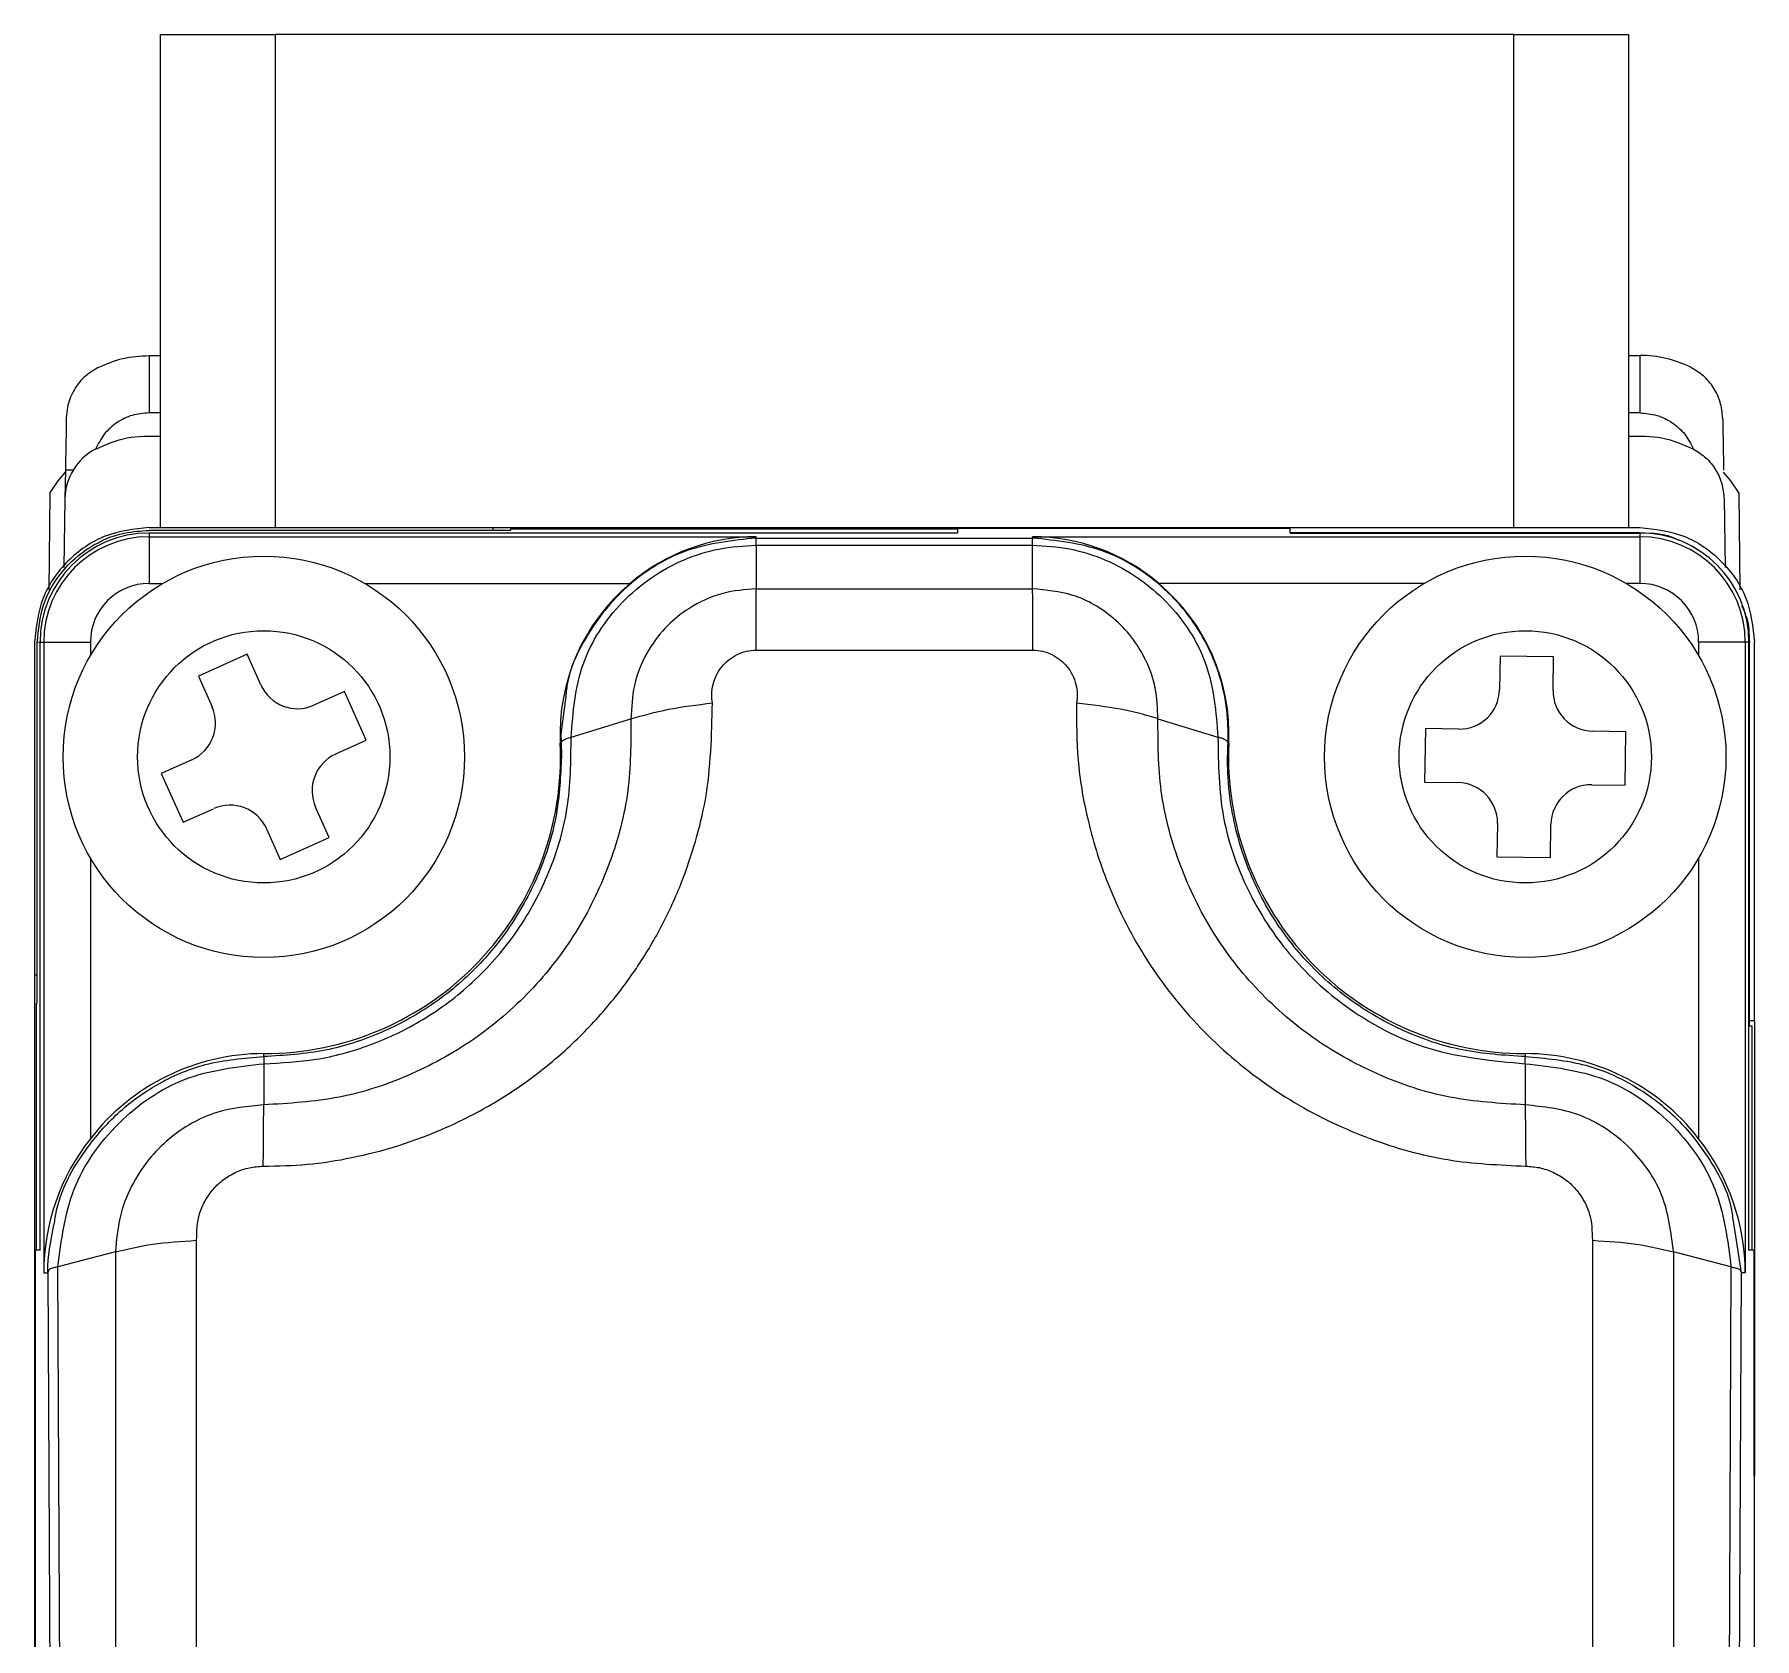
# Paper-space layout '시트2-ENG' of a CAD drawing. Header units: millimetres. Extents: x 5 to 415, y 5 to 292.
# Drawn here: x 30.34 to 45.34, y 188.97 to 202.96 of the extents above; entities that cross this region are included whole.
import ezdxf

# ---------------------------------------------------------------- set-up
doc = ezdxf.new("R2010")
doc.units = ezdxf.units.MM

psp = doc.layouts.new('시트2-ENG')

# ---------------------------------------------------------------- linework, layer by layer
at = {"color": 7, "linetype": 'Continuous', "lineweight": 18}
for p, q in [((31.442, 198.659), (31.442, 202.959)), ((32.442, 202.959), (32.442, 198.659)), ((43.242, 202.959), (32.442, 202.959)), ((43.242, 198.659), (43.242, 202.959)), ((44.242, 202.959), (44.242, 198.659)), ((31.342, 200.159), (31.342, 199.659)), ((31.342, 200.159), (31.442, 200.159)), ((44.242, 200.159), (44.342, 200.159)), ((44.342, 200.159), (44.342, 199.659)), ((31.442, 199.659), (31.342, 199.659)), ((44.342, 199.659), (44.242, 199.659)), ((30.612, 199.159), (30.608, 198.909)), ((30.68, 199.159), (30.612, 199.159)), ((30.475, 198.958), (30.468, 198.116)), ((30.608, 198.909), (30.598, 198.31)), ((45.076, 198.909), (45.086, 198.31)), ((45.216, 198.116), (45.208, 198.958)), ((31.342, 198.659), (34.342, 198.659)), ((34.492, 198.634), (31.342, 198.634)), ((31.342, 198.61), (31.342, 198.577)), ((38.392, 198.61), (31.342, 198.61)), ((34.342, 198.634), (34.342, 198.659)), ((34.342, 198.659), (41.042, 198.659)), ((34.492, 198.643), (34.492, 198.634)), ((38.392, 198.643), (34.492, 198.643)), ((38.392, 198.65), (38.392, 198.61)), ((41.292, 198.65), (38.392, 198.65)), ((41.042, 198.659), (41.042, 198.65)), ((41.042, 198.659), (44.342, 198.659)), ((41.292, 198.61), (41.292, 198.65)), ((44.342, 198.613), (41.292, 198.613)), ((41.292, 198.61), (44.342, 198.61)), ((44.342, 198.61), (44.342, 198.577)), ((31.342, 198.577), (36.637, 198.577)), ((31.342, 198.577), (31.342, 198.17)), ((36.637, 198.567), (36.637, 198.577)), ((36.637, 198.567), (39.046, 198.567)), ((36.637, 198.505), (36.637, 198.124)), ((36.637, 198.505), (39.046, 198.505)), ((39.046, 198.567), (39.046, 198.577)), ((39.046, 198.577), (44.342, 198.577)), ((39.046, 198.124), (39.046, 198.505)), ((44.342, 198.577), (44.342, 198.17)), ((31.342, 198.17), (31.46, 198.17)), ((33.223, 198.17), (35.537, 198.17)), ((42.46, 198.17), (40.146, 198.17)), ((44.342, 198.17), (44.223, 198.17)), ((36.637, 198.124), (39.046, 198.124)), ((30.342, 197.659), (30.342, 194.759)), ((30.367, 194.511), (30.367, 197.659)), ((30.391, 192.356), (30.391, 197.659)), ((30.391, 197.659), (30.423, 197.659)), ((30.423, 197.659), (30.423, 192.159)), ((30.423, 197.659), (30.83, 197.659)), ((30.83, 197.659), (30.83, 197.54)), ((32.197, 197.553), (31.772, 197.362)), ((32.317, 197.286), (32.197, 197.553)), ((36.635, 197.59), (39.049, 197.59)), ((45.261, 197.659), (44.854, 197.659)), ((44.854, 197.659), (44.854, 197.54)), ((45.261, 197.659), (45.261, 192.159)), ((45.293, 197.659), (45.261, 197.659)), ((45.293, 192.356), (45.293, 197.659)), ((45.296, 194.311), (45.296, 197.659)), ((45.342, 194.359), (45.342, 197.659)), ((43.122, 197.537), (43.117, 197.245)), ((43.589, 197.53), (43.122, 197.537)), ((43.584, 197.238), (43.589, 197.53)), ((31.772, 197.362), (31.891, 197.096)), ((33.045, 197.229), (32.779, 197.11)), ((33.236, 196.803), (33.045, 197.229)), ((35.022, 196.831), (35.544, 196.99)), ((40.139, 196.99), (40.662, 196.831)), ((32.97, 196.684), (33.236, 196.803)), ((34.932, 196.859), (34.934, 196.779)), ((42.471, 196.905), (42.463, 196.439)), ((42.762, 196.901), (42.471, 196.905)), ((44.22, 196.878), (43.929, 196.883)), ((44.213, 196.412), (44.22, 196.878)), ((34.927, 196.779), (34.934, 196.779)), ((34.934, 196.779), (34.938, 196.659)), ((40.75, 196.779), (40.756, 196.779)), ((31.714, 196.633), (31.448, 196.514)), ((31.448, 196.514), (31.638, 196.088)), ((42.463, 196.439), (42.755, 196.434)), ((43.922, 196.416), (44.213, 196.412)), ((31.638, 196.088), (31.905, 196.207)), ((32.912, 195.955), (32.793, 196.221)), ((43.1, 196.079), (43.095, 195.787)), ((43.562, 195.78), (43.566, 196.072)), ((32.367, 196.031), (32.486, 195.765)), ((32.486, 195.765), (32.912, 195.955)), ((30.83, 195.777), (30.83, 193.329)), ((43.095, 195.787), (43.562, 195.78)), ((44.854, 195.777), (44.854, 193.329)), ((30.342, 194.759), (30.367, 194.759)), ((30.342, 194.759), (30.342, 183.659)), ((30.361, 192.356), (30.361, 194.511)), ((30.367, 194.511), (30.361, 194.511)), ((45.296, 194.359), (45.342, 194.359)), ((45.322, 194.311), (45.296, 194.311)), ((45.322, 192.356), (45.322, 194.311)), ((45.342, 194.359), (45.342, 190.386)), ((32.342, 194.045), (32.342, 194.07)), ((32.342, 193.983), (32.342, 193.624)), ((43.342, 194.07), (43.342, 194.045)), ((43.342, 193.983), (43.342, 193.624)), ((30.351, 173.659), (30.351, 192.356)), ((30.391, 192.356), (30.351, 192.356)), ((31.049, 192.342), (30.547, 192.212)), ((31.049, 192.342), (31.049, 186.422)), ((31.756, 186.498), (31.756, 192.443)), ((43.928, 192.443), (43.928, 186.498)), ((44.635, 192.342), (44.635, 186.422)), ((45.136, 192.212), (44.635, 192.342)), ((45.337, 192.356), (45.293, 192.356)), ((45.337, 190.386), (45.337, 192.356)), ((30.423, 192.159), (30.459, 192.159)), ((30.459, 192.159), (30.498, 184.104)), ((30.585, 184.158), (30.547, 192.212)), ((45.136, 192.212), (45.098, 184.158)), ((45.225, 192.159), (45.186, 184.104)), ((45.261, 192.159), (45.225, 192.159)), ((45.337, 190.386), (45.342, 190.386)), ((45.342, 188.646), (45.342, 190.386))]:
    psp.add_line(p, q, dxfattribs=at)
at = {"color": 8, "linetype": 'Continuous', "lineweight": 18}
for p, q in [((44.342, 198.61), (44.342, 198.613)), ((30.391, 197.657), (30.367, 197.659)), ((45.296, 197.659), (45.293, 197.659)), ((34.975, 197.184), (34.932, 196.859)), ((45.155, 192.609), (45.225, 192.159))]:
    psp.add_line(p, q, dxfattribs=at)
at = {"color": 7, "linetype": 'Continuous', "lineweight": 18, "flags": 128}
for points in [[(30.475, 198.958), (30.548, 199.067), (30.612, 199.142)], [(45.208, 198.958), (45.136, 199.067), (45.072, 199.142)]]:
    psp.add_lwpolyline(points, dxfattribs=at)
at = {"color": 7, "linetype": 'Continuous', "lineweight": 18}
for centre, radius in [((32.342, 196.659), 1.75), ((43.342, 196.659), 1.75), ((32.342, 196.659), 1.1), ((43.342, 196.659), 1.1)]:
    psp.add_circle(centre, radius, dxfattribs=at)
for centre, radius, start, end in [((44.342, 199.159), 1, 63.6986, 90), ((31.108, 198.901), 0.5, 117.8883, 179), ((31.342, 197.659), 0.951, 90, 180), ((44.342, 197.659), 0.951, 0, 90), ((31.342, 197.659), 0.919, 90, 180), ((44.342, 197.659), 0.919, 0, 90), ((31.342, 197.659), 0.512, 90, 180), ((36.637, 196.859), 1.712, 129.9741, 182.6659), ((39.046, 196.859), 1.712, 357.3341, 50.0259), ((44.342, 197.659), 0.512, 0, 90), ((32.636, 197.429), 0.35, 204.1047, 294.1047), ((42.768, 197.251), 0.35, 269.1229, 359.1229), ((43.934, 197.233), 0.35, 179.1229, 269.1229), ((31.571, 196.953), 0.35, 294.1047, 24.1047), ((32.342, 196.659), 2.588, 270, 2.6659), ((33.113, 196.364), 0.35, 114.1047, 204.1047), ((43.342, 196.659), 2.588, 177.3341, 270), ((42.75, 196.084), 0.35, 359.1229, 89.1229), ((43.916, 196.066), 0.35, 89.1229, 179.1229), ((32.048, 195.888), 0.35, 24.1047, 114.1047), ((32.342, 192.159), 1.912, 90, 142.2583), ((43.342, 192.159), 1.912, 37.7417, 90)]:
    psp.add_arc(centre, radius, start, end, dxfattribs=at)
for centre, major_axis, start_param, end_param in [((36.637, 196.888), (0, 1.69), 0, 0.708773), ((39.046, 196.888), (0, 1.69), 5.574412, 6.283185), ((32.309, 192.159), (1.886, 0), 2.472305, 3.141593), ((43.374, 192.159), (1.886, 0), 0, 0.669288)]:
    psp.add_ellipse(centre, major_axis=major_axis, ratio=0.999853, start_param=start_param, end_param=end_param, dxfattribs=at)
for points in [[(31.442, 202.959), (31.457, 202.959), (31.487, 202.959), (31.718, 202.959), (32.049, 202.959), (32.311, 202.959), (32.442, 202.959)], [(43.242, 202.959), (43.373, 202.959), (43.635, 202.959), (43.965, 202.959), (44.197, 202.959), (44.227, 202.959), (44.242, 202.959)], [(30.899, 200.055), (30.97, 200.085), (31.111, 200.145), (31.265, 200.154), (31.342, 200.159)], [(30.874, 199.342), (30.965, 199.382), (31.146, 199.461), (31.343, 199.456), (31.442, 199.454)], [(44.242, 199.454), (44.341, 199.456), (44.538, 199.461), (44.719, 199.382), (44.81, 199.342)], [(44.81, 199.342), (44.847, 199.319), (44.923, 199.271), (45.006, 199.165), (45.063, 199.042), (45.071, 198.954), (45.076, 198.909)], [(31.342, 198.659), (31.211, 198.644), (30.949, 198.613), (30.618, 198.382), (30.387, 198.052), (30.357, 197.79), (30.342, 197.659)], [(44.342, 198.659), (44.473, 198.644), (44.735, 198.613), (45.065, 198.382), (45.297, 198.052), (45.327, 197.79), (45.342, 197.659)], [(36.637, 198.505), (36.637, 198.522), (36.637, 198.557), (36.637, 198.563), (36.637, 198.567)], [(39.046, 198.505), (39.046, 198.522), (39.046, 198.557), (39.046, 198.563), (39.046, 198.567)], [(36.635, 197.59), (36.635, 197.693), (36.636, 197.901), (36.637, 198.05), (36.637, 198.124)], [(39.049, 197.59), (39.049, 197.693), (39.048, 197.901), (39.047, 198.05), (39.046, 198.124)]]:
    psp.add_open_spline(points, degree=3, dxfattribs=at)
for points, knots in [([(30.899, 200.055), (30.855, 200.028), (30.766, 199.974), (30.675, 199.848), (30.628, 199.724), (30.623, 199.646), (30.62, 199.616)], [0, 0, 0, 0, 0.270501, 0.540639, 0.820445, 1, 1, 1, 1]), ([(45.063, 199.616), (45.059, 199.662), (45.05, 199.751), (44.99, 199.878), (44.902, 199.985), (44.824, 200.032), (44.785, 200.055)], [0, 0, 0, 0, 0.2683311, 0.5220653, 0.7646878, 1, 1, 1, 1]), ([(31.342, 199.659), (31.292, 199.654), (31.193, 199.646), (31.057, 199.578), (30.944, 199.477), (30.899, 199.388), (30.876, 199.343)], [0, 0, 0, 0, 0.249883, 0.499844, 0.749883, 1, 1, 1, 1]), ([(44.342, 199.659), (44.392, 199.654), (44.491, 199.646), (44.627, 199.578), (44.74, 199.477), (44.785, 199.388), (44.808, 199.343)], [0, 0, 0, 0, 0.249826, 0.499768, 0.749826, 1, 1, 1, 1]), ([(30.62, 199.616), (30.619, 199.511), (30.616, 199.364), (30.613, 199.204), (30.612, 199.159)], [0, 0, 0, 0, 0.715699, 1, 1, 1, 1]), ([(45.063, 199.616), (45.065, 199.54), (45.067, 199.395), (45.07, 199.235), (45.071, 199.159)], [0, 0, 0, 0, 0.523313, 1, 1, 1, 1]), ([(30.367, 197.659), (30.378, 197.768), (30.399, 197.987), (30.567, 198.28), (30.815, 198.5), (31.089, 198.617), (31.27, 198.629), (31.342, 198.634)], [0, 0, 0, 0, 0.214703, 0.429407, 0.644092, 0.858769, 1, 1, 1, 1]), ([(44.342, 198.613), (44.453, 198.611), (44.572, 198.608), (44.673, 198.551), (44.68, 198.547)], [0, 0, 0, 0, 0.926341, 1, 1, 1, 1]), ([(36.637, 198.567), (36.432, 198.545), (36.015, 198.501), (35.479, 198.163), (35.152, 197.733), (34.997, 197.394), (34.979, 197.225), (34.975, 197.184)], [0, 0, 0, 0, 0.261145, 0.531603, 0.781531, 0.947839, 1, 1, 1, 1]), ([(35.022, 196.831), (35.039, 197.047), (35.073, 197.479), (35.383, 197.946), (35.711, 198.227), (35.998, 198.384), (36.31, 198.485), (36.528, 198.498), (36.637, 198.505)], [0, 0, 0, 0, 0.249328, 0.498429, 0.623734, 0.74892, 0.874188, 1, 1, 1, 1]), ([(40.721, 197.186), (40.717, 197.201), (40.686, 197.357), (40.561, 197.702), (40.215, 198.153), (39.674, 198.5), (39.253, 198.545), (39.046, 198.567)], [0, 0, 0, 0, 0.019748, 0.204658, 0.465549, 0.736715, 1, 1, 1, 1]), ([(39.046, 198.505), (39.155, 198.498), (39.373, 198.485), (39.686, 198.384), (39.972, 198.227), (40.301, 197.946), (40.61, 197.479), (40.645, 197.047), (40.662, 196.831)], [0, 0, 0, 0, 0.125761, 0.251022, 0.376238, 0.501616, 0.75075, 1, 1, 1, 1]), ([(36.637, 198.124), (36.538, 198.116), (36.33, 198.1), (36.065, 197.975), (35.849, 197.802), (35.677, 197.579), (35.558, 197.298), (35.549, 197.088), (35.544, 196.99)], [0, 0, 0, 0, 0.167736, 0.352143, 0.487172, 0.638974, 0.831837, 1, 1, 1, 1]), ([(40.139, 196.99), (40.136, 197.081), (40.129, 197.256), (40.043, 197.498), (39.918, 197.704), (39.715, 197.915), (39.421, 198.089), (39.165, 198.113), (39.046, 198.124)], [0, 0, 0, 0, 0.155857, 0.300953, 0.437924, 0.567125, 0.799357, 1, 1, 1, 1]), ([(45.229, 197.975), (45.245, 197.94), (45.292, 197.841), (45.294, 197.73), (45.296, 197.659)], [0, 0, 0, 0, 0.355199, 1, 1, 1, 1]), ([(36.254, 197.129), (36.251, 197.155), (36.245, 197.209), (36.258, 197.291), (36.287, 197.372), (36.333, 197.445), (36.394, 197.507), (36.468, 197.553), (36.549, 197.584), (36.607, 197.588), (36.635, 197.59)], [0, 0, 0, 0, 0.11782, 0.242931, 0.371062, 0.499161, 0.624773, 0.752597, 0.87771, 1, 1, 1, 1]), ([(39.049, 197.59), (39.077, 197.588), (39.134, 197.584), (39.215, 197.553), (39.289, 197.507), (39.35, 197.446), (39.397, 197.373), (39.425, 197.292), (39.439, 197.209), (39.433, 197.155), (39.429, 197.128)], [0, 0, 0, 0, 0.120683, 0.247152, 0.372056, 0.500257, 0.625655, 0.756459, 0.880216, 1, 1, 1, 1]), ([(32.338, 193.09), (32.466, 193.092), (32.725, 193.098), (33.119, 193.16), (33.515, 193.262), (33.915, 193.411), (34.306, 193.607), (34.621, 193.812), (34.86, 194.001), (35.036, 194.157), (35.203, 194.325), (35.399, 194.547), (35.611, 194.832), (35.821, 195.187), (35.987, 195.552), (36.111, 195.92), (36.238, 196.438), (36.248, 196.846), (36.254, 197.129)], [0, 0, 0, 0, 0.060234, 0.121544, 0.186562, 0.252313, 0.322665, 0.392865, 0.430194, 0.467593, 0.5052, 0.543154, 0.609319, 0.675266, 0.741722, 0.802454, 0.863248, 1, 1, 1, 1]), ([(35.544, 196.99), (35.648, 197.02), (35.855, 197.08), (36.121, 197.113), (36.254, 197.129)], [0, 0, 0, 0, 0.50013, 1, 1, 1, 1]), ([(39.429, 197.128), (39.429, 196.962), (39.428, 196.627), (39.503, 196.196), (39.598, 195.839), (39.698, 195.556), (39.878, 195.148), (40.188, 194.637), (40.7, 194.08), (41.307, 193.63), (41.974, 193.315), (42.658, 193.121), (43.118, 193.1), (43.346, 193.09)], [0, 0, 0, 0, 0.080704, 0.163024, 0.211581, 0.259857, 0.308115, 0.427315, 0.545979, 0.667979, 0.784306, 0.893236, 1, 1, 1, 1]), ([(40.139, 196.99), (40.129, 196.994), (40.035, 197.024), (39.809, 197.082), (39.561, 197.112), (39.429, 197.128)], [0, 0, 0, 0, 0.057383, 0.500719, 1, 1, 1, 1]), ([(35.544, 196.99), (35.543, 196.78), (35.542, 196.357), (35.378, 195.738), (35.103, 195.154), (34.71, 194.635), (34.217, 194.2), (33.64, 193.876), (33.006, 193.663), (32.562, 193.637), (32.342, 193.624)], [0, 0, 0, 0, 0.123584, 0.248726, 0.373798, 0.499207, 0.624438, 0.749796, 0.875432, 1, 1, 1, 1]), ([(43.342, 193.624), (43.121, 193.637), (42.678, 193.663), (42.044, 193.875), (41.467, 194.2), (40.974, 194.635), (40.58, 195.154), (40.306, 195.738), (40.141, 196.358), (40.14, 196.78), (40.139, 196.99)], [0, 0, 0, 0, 0.1246908, 0.2501464, 0.3754264, 0.5008375, 0.6259945, 0.7513068, 0.8764488, 1, 1, 1, 1]), ([(32.342, 193.983), (32.494, 193.991), (32.81, 194.006), (33.283, 194.137), (33.748, 194.36), (34.181, 194.686), (34.554, 195.11), (34.837, 195.623), (35.017, 196.208), (35.02, 196.62), (35.022, 196.831)], [0, 0, 0, 0, 0.10102, 0.209221, 0.324285, 0.446028, 0.574634, 0.7099, 0.851901, 1, 1, 1, 1]), ([(34.934, 196.779), (34.935, 196.784), (34.938, 196.793), (34.956, 196.807), (34.983, 196.82), (35.009, 196.827), (35.022, 196.831)], [0, 0, 0, 0, 0.247686, 0.500027, 0.752355, 1, 1, 1, 1]), ([(40.662, 196.831), (40.666, 196.596), (40.673, 196.119), (40.903, 195.489), (41.262, 194.931), (41.772, 194.447), (42.492, 194.061), (43.06, 194.009), (43.342, 193.983)], [0, 0, 0, 0, 0.165533, 0.335366, 0.46358, 0.624197, 0.813309, 1, 1, 1, 1]), ([(40.75, 196.779), (40.747, 196.786), (40.742, 196.798), (40.714, 196.814), (40.686, 196.824), (40.669, 196.829), (40.662, 196.831)], [0, 0, 0, 0, 0.375097, 0.670769, 0.878802, 1, 1, 1, 1]), ([(34.938, 196.659), (34.93, 196.493), (34.913, 196.161), (34.766, 195.669), (34.534, 195.22), (34.266, 194.884), (34.02, 194.654), (33.746, 194.446), (33.372, 194.242), (32.875, 194.077), (32.523, 194.056), (32.342, 194.045)], [0, 0, 0, 0, 0.125745, 0.25123, 0.384795, 0.501655, 0.567479, 0.631015, 0.751263, 0.872159, 1, 1, 1, 1]), ([(43.342, 194.045), (43.158, 194.056), (42.795, 194.079), (42.282, 194.253), (41.817, 194.517), (41.425, 194.865), (41.106, 195.287), (40.923, 195.672), (40.82, 196.007), (40.765, 196.283), (40.742, 196.547), (40.748, 196.718), (40.75, 196.779)], [0, 0, 0, 0, 0.126294, 0.248663, 0.370087, 0.498036, 0.617487, 0.748454, 0.805475, 0.874075, 0.955183, 1, 1, 1, 1]), ([(30.519, 192.61), (30.522, 192.629), (30.555, 192.863), (30.75, 193.206), (31.072, 193.573), (31.42, 193.821), (31.843, 194.006), (32.17, 194.031), (32.342, 194.045)], [0, 0, 0, 0, 0.0233774, 0.2849625, 0.454083, 0.6101855, 0.7944276, 1, 1, 1, 1]), ([(30.547, 192.212), (30.576, 192.444), (30.635, 192.907), (31.048, 193.491), (31.638, 193.903), (32.107, 193.956), (32.342, 193.983)], [0, 0, 0, 0, 0.249805, 0.499421, 0.749356, 1, 1, 1, 1]), ([(32.342, 194.045), (32.342, 194.042), (32.342, 194.035), (32.342, 194.001), (32.342, 193.983)], [0, 0, 0, 0, 0.497258, 1, 1, 1, 1]), ([(43.342, 193.983), (43.342, 194.001), (43.342, 194.035), (43.342, 194.042), (43.342, 194.045)], [0, 0, 0, 0, 0.502742, 1, 1, 1, 1]), ([(43.342, 194.045), (43.52, 194.03), (43.895, 193.999), (44.353, 193.773), (44.704, 193.483), (44.956, 193.152), (45.124, 192.852), (45.149, 192.652), (45.155, 192.609)], [0, 0, 0, 0, 0.213112, 0.447815, 0.598568, 0.757367, 0.948269, 1, 1, 1, 1]), ([(43.342, 193.983), (43.576, 193.956), (44.045, 193.903), (44.635, 193.492), (45.049, 192.908), (45.107, 192.444), (45.136, 192.212)], [0, 0, 0, 0, 0.2502245, 0.5000044, 0.7497637, 1, 1, 1, 1]), ([(32.342, 193.624), (32.203, 193.611), (31.905, 193.583), (31.563, 193.384), (31.327, 193.146), (31.179, 192.915), (31.073, 192.642), (31.057, 192.444), (31.049, 192.342)], [0, 0, 0, 0, 0.20459, 0.437673, 0.566426, 0.702382, 0.846176, 1, 1, 1, 1]), ([(32.338, 193.09), (32.338, 193.193), (32.34, 193.4), (32.341, 193.549), (32.342, 193.624)], [0, 0, 0, 0, 0.497276, 1, 1, 1, 1]), ([(43.342, 193.624), (43.342, 193.549), (43.344, 193.4), (43.345, 193.193), (43.346, 193.09)], [0, 0, 0, 0, 0.502722, 1, 1, 1, 1]), ([(44.635, 192.342), (44.614, 192.512), (44.572, 192.847), (44.316, 193.209), (44.048, 193.424), (43.747, 193.581), (43.501, 193.607), (43.342, 193.624)], [0, 0, 0, 0, 0.256012, 0.50256, 0.638236, 0.766006, 1, 1, 1, 1]), ([(31.756, 192.443), (31.758, 192.523), (31.761, 192.643), (31.828, 192.791), (31.899, 192.892), (31.99, 192.977), (32.097, 193.04), (32.215, 193.082), (32.297, 193.087), (32.338, 193.09)], [0, 0, 0, 0, 0.245572, 0.373218, 0.499285, 0.625401, 0.751777, 0.877837, 1, 1, 1, 1]), ([(43.346, 193.09), (43.386, 193.087), (43.468, 193.082), (43.586, 193.04), (43.694, 192.977), (43.784, 192.893), (43.855, 192.792), (43.922, 192.644), (43.925, 192.523), (43.928, 192.443)], [0, 0, 0, 0, 0.121784, 0.248137, 0.373872, 0.500587, 0.62603, 0.753831, 1, 1, 1, 1]), ([(31.049, 192.342), (31.152, 192.367), (31.359, 192.417), (31.624, 192.435), (31.756, 192.443)], [0, 0, 0, 0, 0.500435, 1, 1, 1, 1]), ([(43.928, 192.443), (44.06, 192.435), (44.325, 192.418), (44.531, 192.367), (44.635, 192.342)], [0, 0, 0, 0, 0.49864, 1, 1, 1, 1]), ([(30.547, 192.212), (30.538, 192.21), (30.511, 192.204), (30.483, 192.196), (30.463, 192.183), (30.46, 192.166), (30.459, 192.159)], [0, 0, 0, 0, 0.183981, 0.4992696, 0.7532485, 1, 1, 1, 1]), ([(45.136, 192.212), (45.149, 192.209), (45.175, 192.202), (45.202, 192.197), (45.218, 192.183), (45.224, 192.166), (45.224, 192.161), (45.225, 192.159)], [0, 0, 0, 0, 0.249886, 0.499926, 0.747959, 0.907794, 1, 1, 1, 1])]:
    psp.add_open_spline(points, degree=3, knots=knots, dxfattribs=at)
at = {"color": 8, "linetype": 'Continuous', "lineweight": 18}
for points, knots in [([(40.75, 196.779), (40.751, 196.862), (40.752, 196.998), (40.729, 197.133), (40.721, 197.186)], [0, 0, 0, 0, 0.6051478, 1, 1, 1, 1]), ([(30.459, 192.159), (30.459, 192.159), (30.459, 192.16), (30.459, 192.166), (30.459, 192.187), (30.462, 192.337), (30.492, 192.481), (30.519, 192.61)], [0, 0, 0, 0, 0.001181, 0.010701, 0.037347, 0.138471, 1, 1, 1, 1])]:
    psp.add_open_spline(points, degree=3, knots=knots, dxfattribs=at)

doc.saveas('drawing.dxf')
